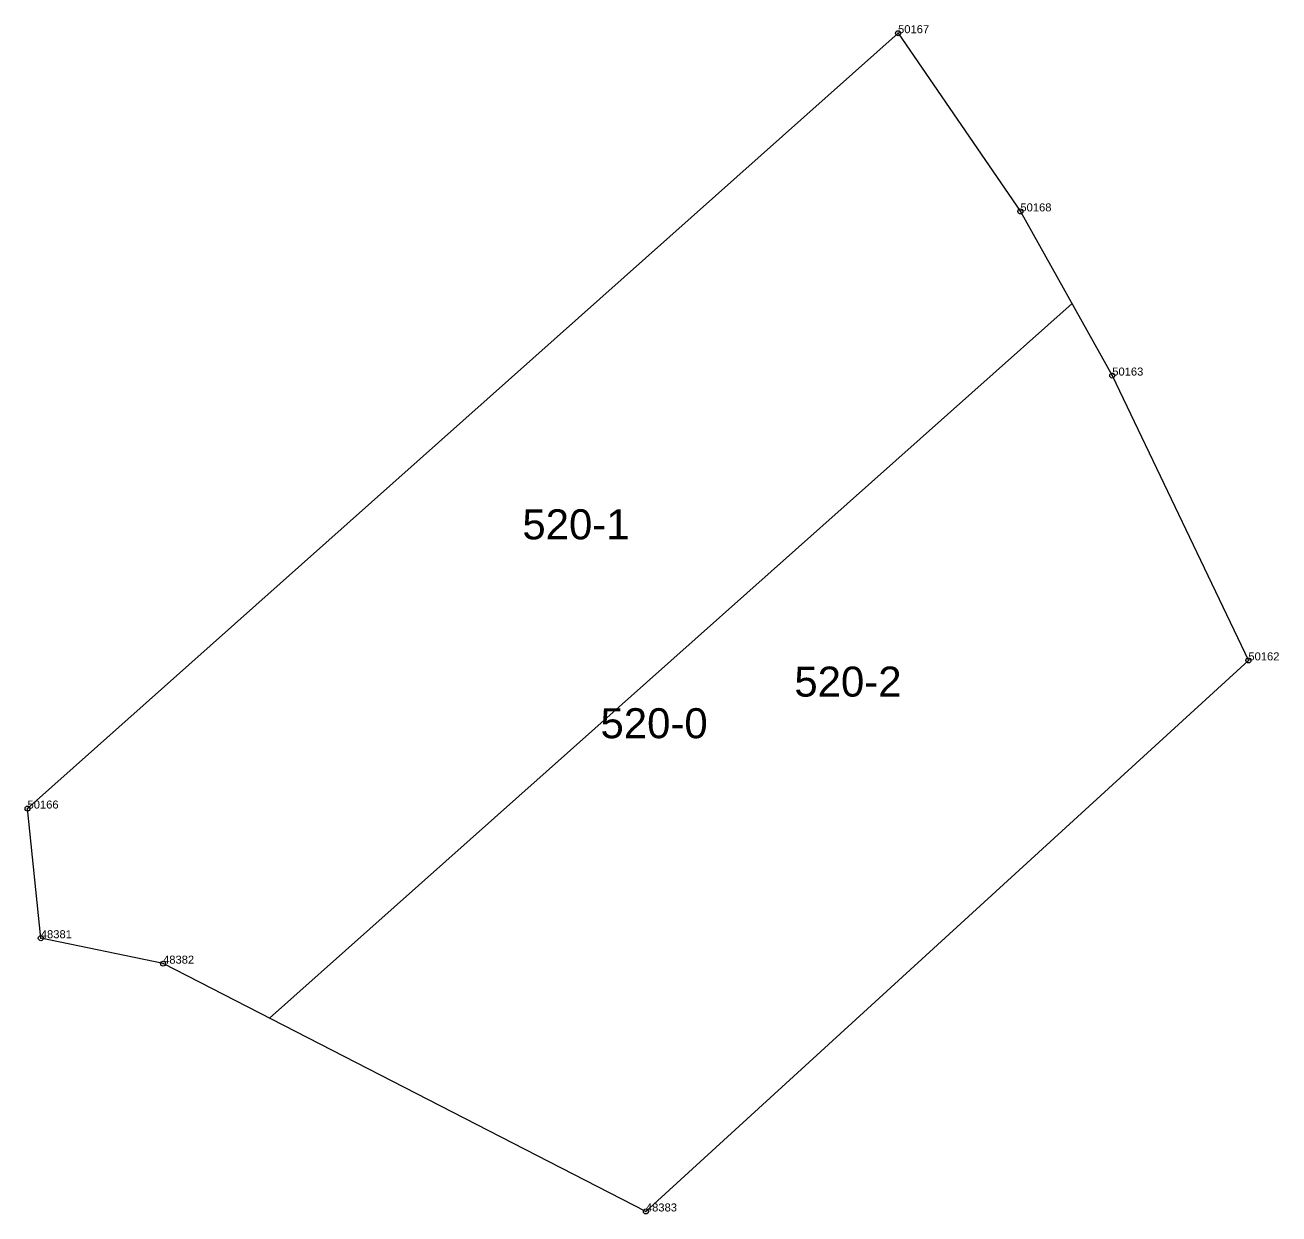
# Model space of a CAD drawing. Header units: metres. Extents: x 7509306 to 7511703, y 4689214 to 4691173.
# Drawn here: x 7509503.9 to 7509629.2, y 4689962.3 to 4690081.1 of the extents above; entities that cross this region are included whole.
import ezdxf

# ---------------------------------------------------------------- set-up
doc = ezdxf.new("R2010")
doc.units = ezdxf.units.M
doc.header["$PDMODE"] = 32
doc.header["$PDSIZE"] = 0.5
for name, color, linetype in [('Nr e Pikave Gjeodezike te Parceles Baze', 7, 'Continuous'), ('Nr Parceles Baze', 7, 'Continuous'), ('Parcela Baze', 7, 'Continuous'), ('Pikat', 7, 'Continuous')]:
    doc.layers.add(name, color=color, linetype=linetype)
doc.layers.add('Nr-Ri', color=1, linetype='Continuous', lineweight=0)
doc.layers.add('Par-Re', color=1, linetype='Continuous', lineweight=0)
doc.styles.get("Standard").update_dxf_attribs({"font": 'arial.ttf'})

msp = doc.modelspace()

# ---------------------------------------------------------------- linework, layer by layer
at = {"layer": 'Par-Re', "flags": 128}
for points in [[(7509608.55, 4690053.27), (7509603.39, 4690062.49), (7509591.16, 4690080.3), (7509504.13, 4690002.8), (7509505.46, 4689989.84), (7509517.68, 4689987.3), (7509528.31, 4689981.85)], [(7509626.18, 4690017.61), (7509612.57, 4690046.08), (7509608.55, 4690053.27), (7509528.31, 4689981.85), (7509565.95, 4689962.53)]]:
    msp.add_lwpolyline(points, close=True, dxfattribs=at)
msp.add_lwpolyline([(7509528.31, 4689981.85), (7509608.55, 4690053.27)], dxfattribs=at)
at = {"layer": 'Parcela Baze'}
msp.add_lwpolyline([(7509626.18, 4690017.61), (7509565.95, 4689962.53), (7509517.68, 4689987.3), (7509505.46, 4689989.84), (7509504.13, 4690002.8), (7509591.16, 4690080.3), (7509603.39, 4690062.49), (7509612.57, 4690046.08), (7509626.18, 4690017.61)], dxfattribs=at)
at = {"layer": 'Pikat'}
for p in [(7509591.16, 4690080.3), (7509603.39, 4690062.49), (7509612.57, 4690046.08), (7509626.18, 4690017.61), (7509504.13, 4690002.8), (7509505.46, 4689989.84), (7509517.68, 4689987.3), (7509565.95, 4689962.53)]:
    msp.add_point(p, dxfattribs=at)

# ---------------------------------------------------------------- texts
at = {"layer": 'Nr e Pikave Gjeodezike te Parceles Baze'}
for s, p in [('50167', (7509591.16, 4690080.3)), ('50168', (7509603.39, 4690062.49)), ('50163', (7509612.57, 4690046.08)), ('50162', (7509626.18, 4690017.61)), ('50166', (7509504.13, 4690002.8)), ('48381', (7509505.46, 4689989.84)), ('48382', (7509517.68, 4689987.3)), ('48383', (7509565.95, 4689962.53))]:
    msp.add_text(s, height=0.8, dxfattribs=at).set_placement(p)
at = {"layer": 'Nr Parceles Baze'}
msp.add_text('520-0', height=3, dxfattribs=at).set_placement((7509561.41, 4690009.83))
at = {"layer": 'Nr-Ri'}
for s, p in [('520-1', (7509553.6, 4690029.71)), ('520-2', (7509580.79, 4690013.99))]:
    msp.add_text(s, height=3, dxfattribs=at).set_placement(p)

doc.saveas('drawing.dxf')
